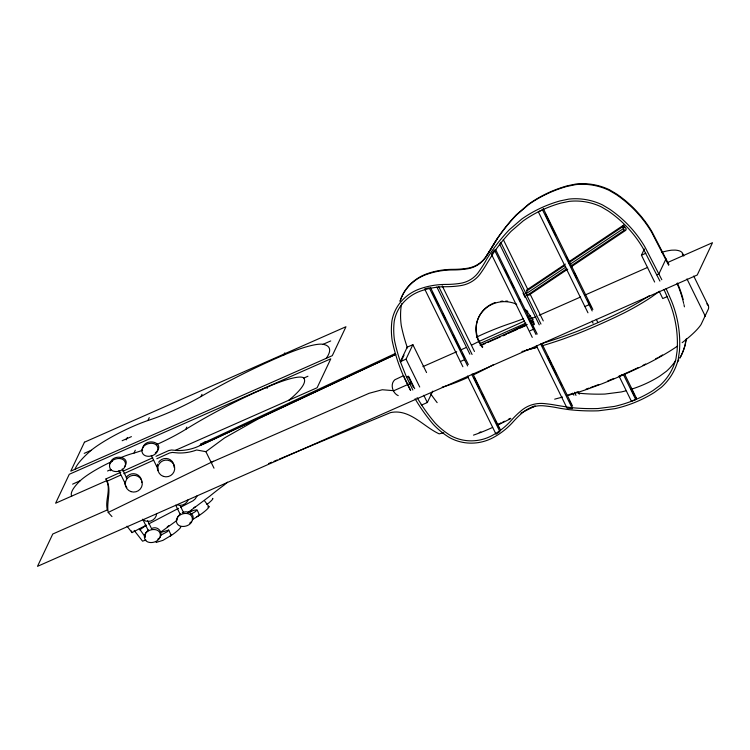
<?xml version="1.0" encoding="UTF-8"?>
<svg xmlns="http://www.w3.org/2000/svg" width="750" height="750" viewBox="0 0 750 750"><rect width="100%" height="100%" fill="white"/><g stroke="black" fill="none" stroke-linecap="round" stroke-linejoin="round"><path stroke-width="1.12" d="M145.022 536.362L145.725 532.931L148.406 529.95M177.009 520.266L177.722 516.844L180.394 513.862M686.016 339.459L685.097 344.784A60.412 57.956 25.3 0 1 679.8 358.266M686.297 338.859L685.378 344.175A60.412 57.956 25.3 0 1 680.091 357.666M503.297 239.55L527.737 289.294L526.078 293.747L565.913 267.075M110.213 463.641C111.712 453.084 132.328 456.516 124.416 466.847M142.631 448.406C145.097 436.491 167.147 442.781 155.278 453M192.422 520.172C195.778 514.012 187.134 509.756 182.269 512.803M156.694 444.525A49.125 8.859 -26.2 0 0 181.678 431.794L185.831 429.319L186.778 427.106M120.328 457.8A37.791 6.816 -26.2 0 1 134.062 453.047L135.281 450.216M110.353 470.709L110.925 469.509L107.55 471M126.234 439.875L127.378 437.466M84.206 453.366L91.2 450.281A47.241 8.522 -26.2 0 1 147.909 420.506L149.269 417.609M147.909 420.506A61.547 11.1 -26.2 0 0 200.925 396.6L202.003 394.331M145.463 537.319L139.322 528.647M267.028 388.397L267.712 386.944L272.006 385.116A48.188 8.691 -26.2 0 1 303.253 377.653L303.741 378.094L307.95 376.238M284.812 352.866L283.791 355.031L276.797 358.069A143.128 25.809 -26.2 0 0 200.925 396.6M412.847 390.009L406.397 376.828L400.359 361.65L407.203 347.175L412.866 344.672L426.562 372.562M401.109 361.378L404.034 355.181M400.359 361.65L406.031 359.147L412.866 344.672M417.103 397.688L421.669 405.019L427.341 402.516L432.712 391.153M479.156 341.316L471.488 345.178M566.456 268.969L526.912 295.434L529.247 294.731M531.984 317.991L531.703 318.591L535.959 316.706M568.678 262.884L622.875 226.603L623.559 225.159L626.297 228.956L625.613 230.4L571.584 266.569M625.613 230.4L624.338 230.231L623.381 228.9L624.516 226.481M654.637 282.037L641.447 255.188L644.372 248.981M666.056 258.778L658.931 273.853L656.822 274.791M619.153 376.294L631.425 401.269L635.709 399.544L636.394 398.1L624.619 374.128M494.025 243.816L498.356 237.141A197.184 189.159 25.3 0 1 516.178 215.269L528.638 204.544A130.453 125.147 25.3 0 1 567.009 186.403L575.728 184.612A60.412 57.956 25.3 0 1 609.253 190.416L616.481 194.709A116.916 112.153 25.3 0 1 651.834 232.584L668.653 265.247M497.137 238.922L485.925 256.922A28.753 27.591 25.3 0 1 466.988 268.903A92.934 89.156 25.3 0 1 452.775 269.953A77.953 74.784 25.3 0 0 426.619 274.406A46.491 44.597 25.3 0 0 407.325 287.831A43.303 41.541 25.3 0 0 399.975 301.378M197.334 495.6L195.206 498.919L193.059 500.766L180.638 507.244M485.925 256.922L496.659 239.456A197.184 189.159 25.3 0 1 516.459 214.659L528.919 203.944A130.453 125.147 25.3 0 1 567.3 185.803L576.009 184.012A60.412 57.956 25.3 0 1 609.544 189.806L616.763 194.109A116.916 112.153 25.3 0 1 652.116 231.984L668.934 264.647M156.516 541.556L156.113 542.409L162.872 540.394L171.244 535.397L168.722 530.081L161.972 532.097M157.753 539.241C164.709 535.425 159.459 525.525 152.334 528.216M189.741 523.144L191.297 521.766M227.494 482.175L224.184 485.016A47.184 6.3 -37.5 0 0 209.466 496.434L187.8 512.634M156.816 458.747L169.584 452.981L172.359 452.428L178.275 452.972A47.184 46.397 -19.2 0 0 196.669 449.981L205.903 451.678L224.606 437.897L258.806 418.556L395.447 354.394M139.763 529.894L146.344 525.159M160.538 532.247L176.512 520.744M677.644 345.994L676.256 346.95A60.412 10.894 -26.2 0 1 648.722 362.981L640.613 366.947A130.453 23.531 -26.2 0 1 601.894 383.822L587.906 389.016A197.184 35.559 -26.2 0 1 568.622 395.278M526.613 290.053L565.388 264.094M569.269 261.497L623.559 225.159M527.053 290.747L564.806 265.481M569.803 264.478L623.241 228.713L622.875 226.603M571.284 265.734L624.338 230.231M529.134 294.975L567.722 269.147M127.031 526.181L132.009 532.612L145.463 525.6M148.566 523.978L178.575 508.322M190.706 514.2C201.656 508.828 195.188 508.819 188.278 512.747M193.162 519.206L199.537 515.128L197.025 509.812M643.05 365.316L645.675 364.022M120.862 472.181L105.975 478.912C112.312 489.45 106.125 501.45 108.216 512.428L213.422 461.259M497.737 424.706L501.197 423.038M395.259 353.522L205.041 442.209L204.366 443.653L395.85 354.366M262.987 416.212L200.147 445.519A48.347 47.541 -19.2 0 1 177.431 450.544L171.516 449.991L168.731 450.553L155.972 456.319M160.406 535.397L167.372 531.666L168.722 530.081M122.991 471.225L152.775 457.762M107.231 482.175L106.819 481.341L120.647 475.097M123.844 473.653L153.628 460.191M72.609 484.144L80.241 480.694A37.791 6.816 -26.2 0 1 112.5 461.212M478.594 341.625L524.494 321.056M528.759 319.144L531.966 317.709M479.916 343.584L525.872 323.119M530.147 321.216L533.353 319.791M482.447 344.812L485.662 343.387M487.8 342.441L500.644 336.741M502.791 335.794L505.997 334.369M508.144 333.422L517.772 329.156M519.919 328.2L526.341 325.359M283.416 355.2A60.056 10.828 -26.2 0 1 323.119 344.306L330.712 340.95M122.147 440.728L131.428 436.631M107.053 480.506L55.603 503.222L69.281 474.281L330.806 358.791L317.128 387.731L175.65 450.216M641.447 255.188L645.788 253.266M422.944 366.619L456.713 351.703M460.941 349.838L466.209 347.512M539.147 315.3L580.65 296.972M584.906 295.097L647.681 267.375M406.556 377.184L408.609 376.275L414.694 388.669M107.4 509.906L52.772 534.019L37.5 566.344L697.228 275.006L712.5 242.691L667.519 262.556M480.094 345.319L527.222 324.506M530.438 323.091L533.644 321.675M407.85 384.516L393.863 390.694L382.266 389.747L369.122 393.281L211.153 462.356M460.331 361.556L464.55 359.691M530.138 330.731L533.981 329.034M584.888 306.553L589.106 304.688M667.097 296.644L662.756 298.556L659.203 291.328M618.413 376.5L622.612 374.681M267.712 386.944L260.316 390.178A120.966 21.816 -26.2 0 0 185.831 429.319M268.584 463.547L271.819 462.197M273.975 461.297L277.209 459.947M279.366 459.037L390.506 412.613C409.65 408.497 423.45 426.703 439.172 433.847L443.794 432.797M593.944 386.325L598.987 384.459M590.625 387.534L592.941 386.7M145.969 540.019L142.547 541.163L134.156 530.419M567.103 395.381L569.044 394.8M134.062 453.047L136.463 452.334A49.125 8.859 -26.2 0 0 142.603 450.244M525.712 350.391L537.131 347.25M526.163 350.259L536.991 347.269M562.528 397.05L559.678 397.838A133.162 24.019 -26.2 0 0 554.672 399.178M198.909 514.753L199.481 514.819M170.616 535.022L171.188 535.078M398.222 395.625C392.925 393.534 389.587 384.262 394.847 379.753L403.603 375.666L404.578 377.85M635.569 397.659L636.394 398.1M108.216 512.428L111.966 516.572M204.731 501.112L208.997 506.691M413.503 387.534L407.972 376.284M693.722 276.047L708.066 305.241M686.953 278.888L705.394 316.425M661.809 279.722L644.991 247.059A116.916 112.153 25.3 0 0 609.637 209.184L602.419 204.881A60.412 57.956 25.3 0 0 568.884 199.088L560.175 200.878A130.453 125.147 25.3 0 0 521.794 219.019L509.334 229.734A197.184 189.159 25.3 0 0 491.512 251.616L486.75 259.078A133.162 127.744 25.3 0 1 479.081 271.388A28.753 27.591 25.3 0 1 460.153 283.369A92.934 89.156 25.3 0 1 445.941 284.428A77.953 74.784 25.3 0 0 419.775 288.881A46.491 44.597 25.3 0 0 400.491 302.297A43.303 41.541 25.3 0 0 391.922 320.869A78.534 75.338 25.3 0 0 392.147 340.444A180.609 173.269 25.3 0 0 407.662 384.816A180.609 173.269 25.3 0 0 410.297 390.122M659.916 281.081L642.956 248.138A114.534 109.875 25.3 0 0 608.325 211.031L601.425 206.925A58.022 55.669 25.3 0 0 569.231 201.356L560.887 203.072A128.091 122.878 25.3 0 0 523.209 220.884L511.078 231.319A194.822 186.891 25.3 0 0 493.472 252.928L487.022 263.419A135.253 129.759 25.3 0 1 481.041 272.7L480.291 273.788A31.106 29.841 25.3 0 1 460.603 285.628A95.259 91.388 25.3 0 1 446.034 286.716A75.628 72.544 25.3 0 0 420.647 291.028A44.137 42.347 25.3 0 0 402.328 303.769A40.884 39.225 25.3 0 0 394.237 321.281A75.872 72.787 25.3 0 0 394.462 340.134A177.947 170.709 25.3 0 0 400.622 362.409M543.188 208.387L592.866 309.497M545.466 214.266L550.584 224.681M551.616 226.762L555.703 235.106M566.456 256.988L571.575 267.403M574.134 272.616L576.694 277.828M587.447 299.709L591.028 307.003M630.966 388.284L634.547 395.578M592.181 310.941L542.503 209.831L538.359 211.828L587.962 312.797M596.278 319.284L597.816 322.406M623.419 374.531L635.709 399.544M592.05 321.122L593.072 323.203M529.819 293.531L543.253 320.887M578.259 392.128L579.281 394.209M500.756 242.25L540.956 324.075M574.453 392.259L576 395.4M499.547 243.956L539.269 324.825M572.812 393.084L573.844 395.184M523.303 293.091L525.384 297.319M523.134 293.203L525.206 297.441M495.619 249.478L537.197 334.097M541.809 343.5L572.606 406.181M504.956 269.728L508.566 277.069M511.144 282.319L513.722 287.559M519.394 299.1L520.416 301.2M527.634 315.881L533.306 327.422M547.734 356.794L551.344 364.134M552.375 366.234L556.5 374.625M560.616 383.025L561.647 385.116M569.381 400.856L571.444 405.047M535.997 334.5L494.419 249.881L491.391 254.147L532.275 337.378M540.619 343.903L572.438 408.675L567.038 408.131L536.372 345.703M442.219 285.844L474.469 351.469M438.694 286.537L472.069 354.459M436.875 287.016L469.875 354.188M430.434 287.409L468.309 364.5M472.913 373.875L500.55 430.125M432.591 293.044L438.759 305.587M442.866 313.95L445.434 319.172M453.131 334.847L459.806 348.431M462.375 353.663L464.428 357.844M474.188 377.7L479.316 388.144M481.884 393.375L484.453 398.597M495.234 420.544L498.825 427.856M467.625 365.944L429.244 287.812L424.641 288.909L462.881 366.741M471.722 374.278L499.866 431.569L496.031 434.203L467.475 376.088M406.031 359.147L419.728 387.028M423.788 395.287L427.341 402.516M405.038 378.797L410.663 390.234M205.903 451.678L214.012 468.188M180.131 505.584L183.713 512.888M151.275 455.419L157.931 468.975M175.725 505.191L180.338 514.575M122.241 468.966L126.853 478.341M147.628 520.641L151.725 528.975M118.866 470.653L125.522 484.2M142.716 519.197L148.35 530.672M71.7 496.163L71.456 495.609A115.266 20.784 -26.2 0 1 80.241 480.694M677.353 282.984L678.722 286.144A116.916 112.153 25.3 0 1 683.137 299.438M677.062 283.594L678.441 286.744A116.916 112.153 25.3 0 1 683.691 303.431M666.112 288.591L671.597 301.219A116.916 112.153 25.3 0 1 679.434 351.244L678.253 359.25A60.412 57.956 25.3 0 1 661.359 387.319L654.309 392.494A130.453 125.147 25.3 0 1 614.972 408.666L598.303 410.812A197.184 189.159 25.3 0 1 569.166 409.669L560.072 408.319A133.162 127.744 25.3 0 0 545.203 405.966A28.753 27.591 25.3 0 0 523.35 411.994A92.934 89.156 25.3 0 0 513.347 421.631A77.953 74.784 25.3 0 1 492.919 437.756A46.491 44.597 25.3 0 1 469.669 443.119A43.303 41.541 25.3 0 1 449.166 437.391A78.534 75.338 25.3 0 1 433.5 424.622A180.609 173.269 25.3 0 1 415.078 398.775M663.966 289.453L669.422 301.997A114.534 109.875 25.3 0 1 677.091 351L675.975 358.659A58.022 55.669 25.3 0 1 659.756 385.603L652.997 390.553A128.091 122.878 25.3 0 1 614.372 406.434L598.144 408.525A194.822 186.891 25.3 0 1 569.363 407.4L556.744 405.338A135.253 129.759 25.3 0 0 545.4 403.697L544.041 403.547A31.106 29.841 25.3 0 0 521.812 410.222A95.259 91.388 25.3 0 0 511.566 420.084A75.628 72.544 25.3 0 1 491.747 435.741A44.137 42.347 25.3 0 1 469.669 440.831A40.884 39.225 25.3 0 1 450.328 435.441A75.872 72.787 25.3 0 1 435.244 423.15A177.947 170.709 25.3 0 1 421.219 404.344M131.447 530.991L132.009 532.612M105.975 478.912L106.819 481.341M407.203 347.175L407.456 347.944A177.947 170.709 25.3 0 1 401.297 325.669A75.872 72.787 25.3 0 1 401.081 306.806A40.884 39.225 25.3 0 1 401.775 303.666M107.362 510C104.953 500.897 110.372 491.597 107.334 482.372M156.694 513.581A8.503 8.363 -19.2 0 1 143.456 520.022M188.231 499.631A8.503 8.363 -19.2 0 1 177.422 504.891M126.225 477.431A8.503 8.363 -19.2 0 1 141.703 482.606M126.816 487.603A8.503 8.363 -19.2 0 1 124.781 481.537M158.634 462.197A8.503 8.363 -19.2 0 1 174.122 467.372M158.006 470.559A8.503 8.363 -19.2 0 1 157.312 468.488M157.191 466.303A8.503 8.363 -19.2 0 1 157.641 464.156M675.675 360.553A58.022 55.669 25.3 0 1 666.591 371.137L659.841 376.088A128.091 122.878 25.3 0 1 631.388 389.213M625.763 390.844A128.091 122.878 25.3 0 1 621.216 391.969L604.988 394.059A194.822 186.891 25.3 0 1 577.997 393.122M437.156 402.638A177.947 170.709 25.3 0 1 430.781 393.938M678.769 360.066A60.412 57.956 25.3 0 1 677.663 361.819M683.953 304.566A116.916 112.153 25.3 0 1 684.431 306.844M482.475 347.541A29.578 28.378 25.3 0 1 481.809 312.356A29.578 28.378 25.3 0 1 516.684 304.266M524.784 309.488A29.578 28.378 25.3 0 1 533.925 324.825M482.766 346.941A29.578 28.378 25.3 0 1 488.616 305.784M489.403 305.287A29.578 28.378 25.3 0 1 491.887 303.928M492.741 303.534A29.578 28.378 25.3 0 1 495.394 302.522M500.963 301.275A29.578 28.378 25.3 0 1 502.875 301.106M505.753 301.069A29.578 28.378 25.3 0 1 507.666 301.2M526.462 310.209A29.578 28.378 25.3 0 1 527.766 311.625M533.438 321.497A29.578 28.378 25.3 0 1 534.206 324.225M493.875 244.012A133.162 127.744 25.3 0 1 486.206 256.322A28.753 27.591 25.3 0 1 467.278 268.294A92.934 89.156 25.3 0 1 453.066 269.353A77.953 74.784 25.3 0 0 426.9 273.806A46.491 44.597 25.3 0 0 407.616 287.222A43.303 41.541 25.3 0 0 400.266 300.769M212.475 498.403A8.503 1.134 -37.5 0 1 206.897 504.488M169.003 525.562A8.503 1.134 -37.5 0 1 167.231 526.875M180.281 526.912A8.503 1.134 -37.5 0 1 177.975 530.288A8.503 1.134 -37.5 0 1 169.716 536.409M195.534 506.606A8.503 1.134 -37.5 0 1 193.837 507.778M207.722 506.953A8.503 1.134 -37.5 0 1 206.278 510.028A8.503 1.134 -37.5 0 1 196.791 516.788M191.634 511.219A1.894 1.809 25.3 0 1 191.456 510.281M492.638 427.406A46.491 8.381 -26.2 0 1 473.475 435.122M510.825 418.547A77.953 14.062 -26.2 0 1 498.731 424.556M520.913 413.212A92.934 16.762 -26.2 0 1 529.425 408.844A28.753 5.184 -26.2 0 1 535.359 406.022M682.163 342.647A116.916 21.084 -26.2 0 0 701.053 324.534L708.459 308.869A116.916 21.084 -26.2 0 0 706.819 303.928M662.531 354.966A58.022 10.463 -26.2 0 1 659.119 356.916M657.375 357.891A58.022 10.463 -26.2 0 1 655.613 358.856M638.016 367.697A128.091 23.1 -26.2 0 1 632.006 370.481M631.144 370.875A128.091 23.1 -26.2 0 1 623.456 374.316M622.388 374.784A128.091 23.1 -26.2 0 1 620.269 375.703M613.941 378.403A128.091 23.1 -26.2 0 1 607.697 380.991M588.966 388.106A194.822 35.137 -26.2 0 1 586.144 389.072M577.875 391.8A194.822 35.137 -26.2 0 1 576.075 392.381M572.522 393.488A194.822 35.137 -26.2 0 1 569.906 394.294M530.419 407.869A31.106 5.606 -26.2 0 1 531.703 407.25M532.997 406.641A31.106 5.606 -26.2 0 1 534.281 406.041M510.394 418.284A75.628 13.641 -26.2 0 1 508.463 419.278M504.563 421.238A75.628 13.641 -26.2 0 1 502.603 422.203M500.634 423.159A75.628 13.641 -26.2 0 1 498.666 424.106M480.853 431.916A44.137 7.959 -26.2 0 1 479.231 432.534M442.266 387.084A43.303 7.809 -26.2 0 0 447.338 385.584A46.491 8.381 -26.2 0 0 468.047 377.362M474.141 374.513A77.953 14.062 -26.2 0 0 492.141 365.381A92.934 16.762 -26.2 0 1 493.528 364.641M521.934 351.553A28.753 5.184 -26.2 0 1 522.928 351.225M523.894 350.925A28.753 5.184 -26.2 0 1 524.822 350.653M542.288 345.759A197.184 35.559 -26.2 0 0 563.325 338.972L577.303 333.778A130.453 23.531 -26.2 0 0 616.022 316.903L624.141 312.938A60.412 10.894 -26.2 0 0 651.666 296.906L656.709 293.269A116.916 21.084 -26.2 0 0 659.278 291.291M682.238 253.884A116.916 21.084 -26.2 0 1 683.841 255.975M661.772 252.234A60.412 10.894 -26.2 0 1 671.737 250.181L675.103 250.106A116.916 21.084 -26.2 0 1 683.016 255.712M503.569 335.663A38.728 6.984 -26.2 0 1 525.778 324.488M530.634 322.481A38.728 6.984 -26.2 0 1 532.762 321.656M530.625 315.619A28.753 5.184 -26.2 0 1 528.263 316.697M523.622 318.656A28.753 5.184 -26.2 0 1 521.391 319.519A92.934 16.762 -26.2 0 1 509.869 323.625A77.953 14.062 -26.2 0 0 487.369 332.231A46.491 8.381 -26.2 0 0 476.381 337.219M649.191 295.791A60.412 10.894 -26.2 0 1 623.119 310.847L615 314.822A130.453 23.531 -26.2 0 1 576.281 331.697L562.294 336.891A197.184 35.559 -26.2 0 1 543.009 343.144M74.981 469.284A144.394 26.044 -26.2 0 1 91.2 450.281M323.119 344.306A142.519 25.706 -26.2 0 1 326.25 358.331M303.741 378.094A114.319 20.616 -26.2 0 1 288.788 400.303M109.528 465.084C108.797 474.534 124.209 472.856 125.484 464.981C126.225 455.531 110.812 457.209 109.528 465.084M141.947 449.85C141.206 459.3 156.619 457.622 157.894 449.747C158.634 440.297 143.222 441.975 141.947 449.85M144.422 536.091C143.681 545.55 159.094 543.872 160.369 535.997C161.109 526.538 145.697 528.216 144.422 536.091M176.409 520.003C175.669 529.453 191.081 527.775 192.366 519.9C193.097 510.45 177.684 512.128 176.409 520.003M410.7 381.928L409.781 383.888L407.662 384.816L409.781 383.888L410.7 381.928M84.441 442.209L70.763 471.15L332.288 355.659L345.975 326.719L84.441 442.209M200.728 444.113L200.1 445.434L204.319 443.569L205.172 441.759L200.728 444.113M131.006 491.625A8.503 8.363 -19.2 0 0 142.144 482.044A8.503 8.363 -19.2 0 0 128.269 477.403A8.503 8.363 -19.2 0 0 131.006 491.625M163.425 476.391A8.503 8.363 -19.2 0 0 174.562 466.809A8.503 8.363 -19.2 0 0 160.678 462.169A8.503 8.363 -19.2 0 0 163.425 476.391"/></g></svg>
